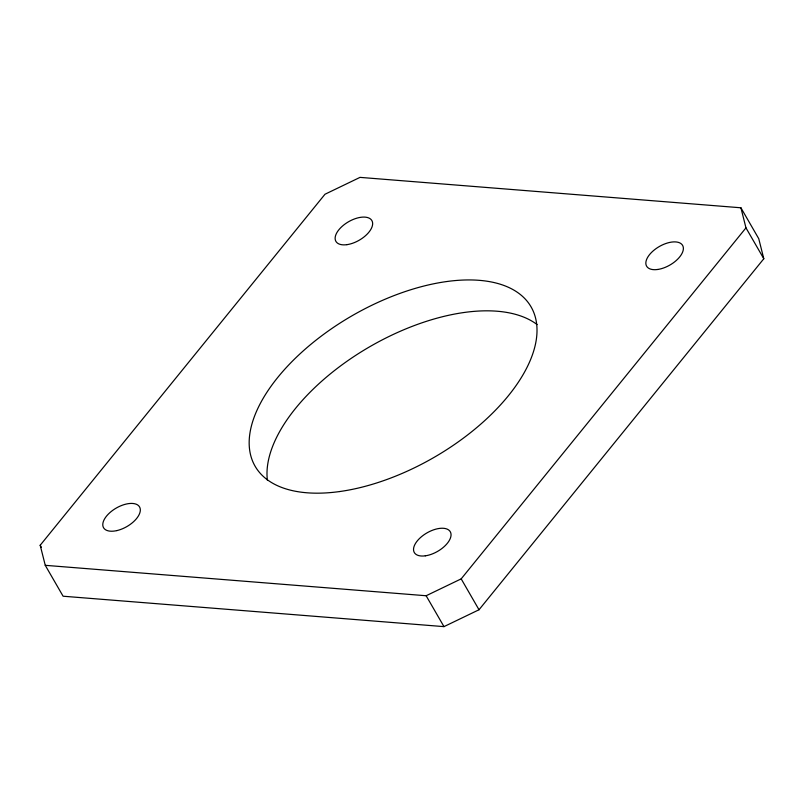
<?xml version="1.0" encoding="UTF-8"?>
<svg xmlns="http://www.w3.org/2000/svg" width="804" height="804" viewBox="0 0 804 804"><rect width="100%" height="100%" fill="white"/><g stroke="black" fill="none" stroke-linecap="round" stroke-linejoin="round"><path stroke-width="1.21" d="M40.2 545.253L324.987 194.246L360.021 177.372L740.906 207.784L758.745 238.677L763.8 258.747L479.013 609.754L443.979 626.628L63.094 596.216L45.255 565.323L40.2 545.253L41.426 547.383M45.255 565.323L426.14 595.744L461.184 578.87L745.971 227.864L740.906 207.784M745.971 227.864L763.8 258.747M461.184 578.87L479.013 609.754M426.14 595.744L443.979 626.628M267.39 480.289A159.333 81.827 -30 0 1 370.021 346.574A159.333 81.827 -30 0 1 537.122 324.585M339.67 491.545A159.333 81.827 -30 0 0 535.534 317.952A159.333 81.827 -30 0 0 304.053 350.172A159.333 81.827 -30 0 0 339.67 491.545M116.861 530.6A20.783 10.673 -30 0 0 139.645 507.093A20.783 10.673 -30 0 0 108.168 514.269A20.783 10.673 -30 0 0 116.861 530.6M346.916 244.667A20.783 10.673 -30 0 0 372.463 222.025A20.783 10.673 -30 0 0 342.273 226.236A20.783 10.673 -30 0 0 346.916 244.667M657.642 269.481A20.783 10.673 -30 0 0 683.189 246.838A20.783 10.673 -30 0 0 652.999 251.039A20.783 10.673 -30 0 0 657.642 269.481M425.316 555.825A20.783 10.673 -30 0 0 450.863 533.183A20.783 10.673 -30 0 0 420.673 537.394A20.783 10.673 -30 0 0 425.316 555.825"/></g></svg>
